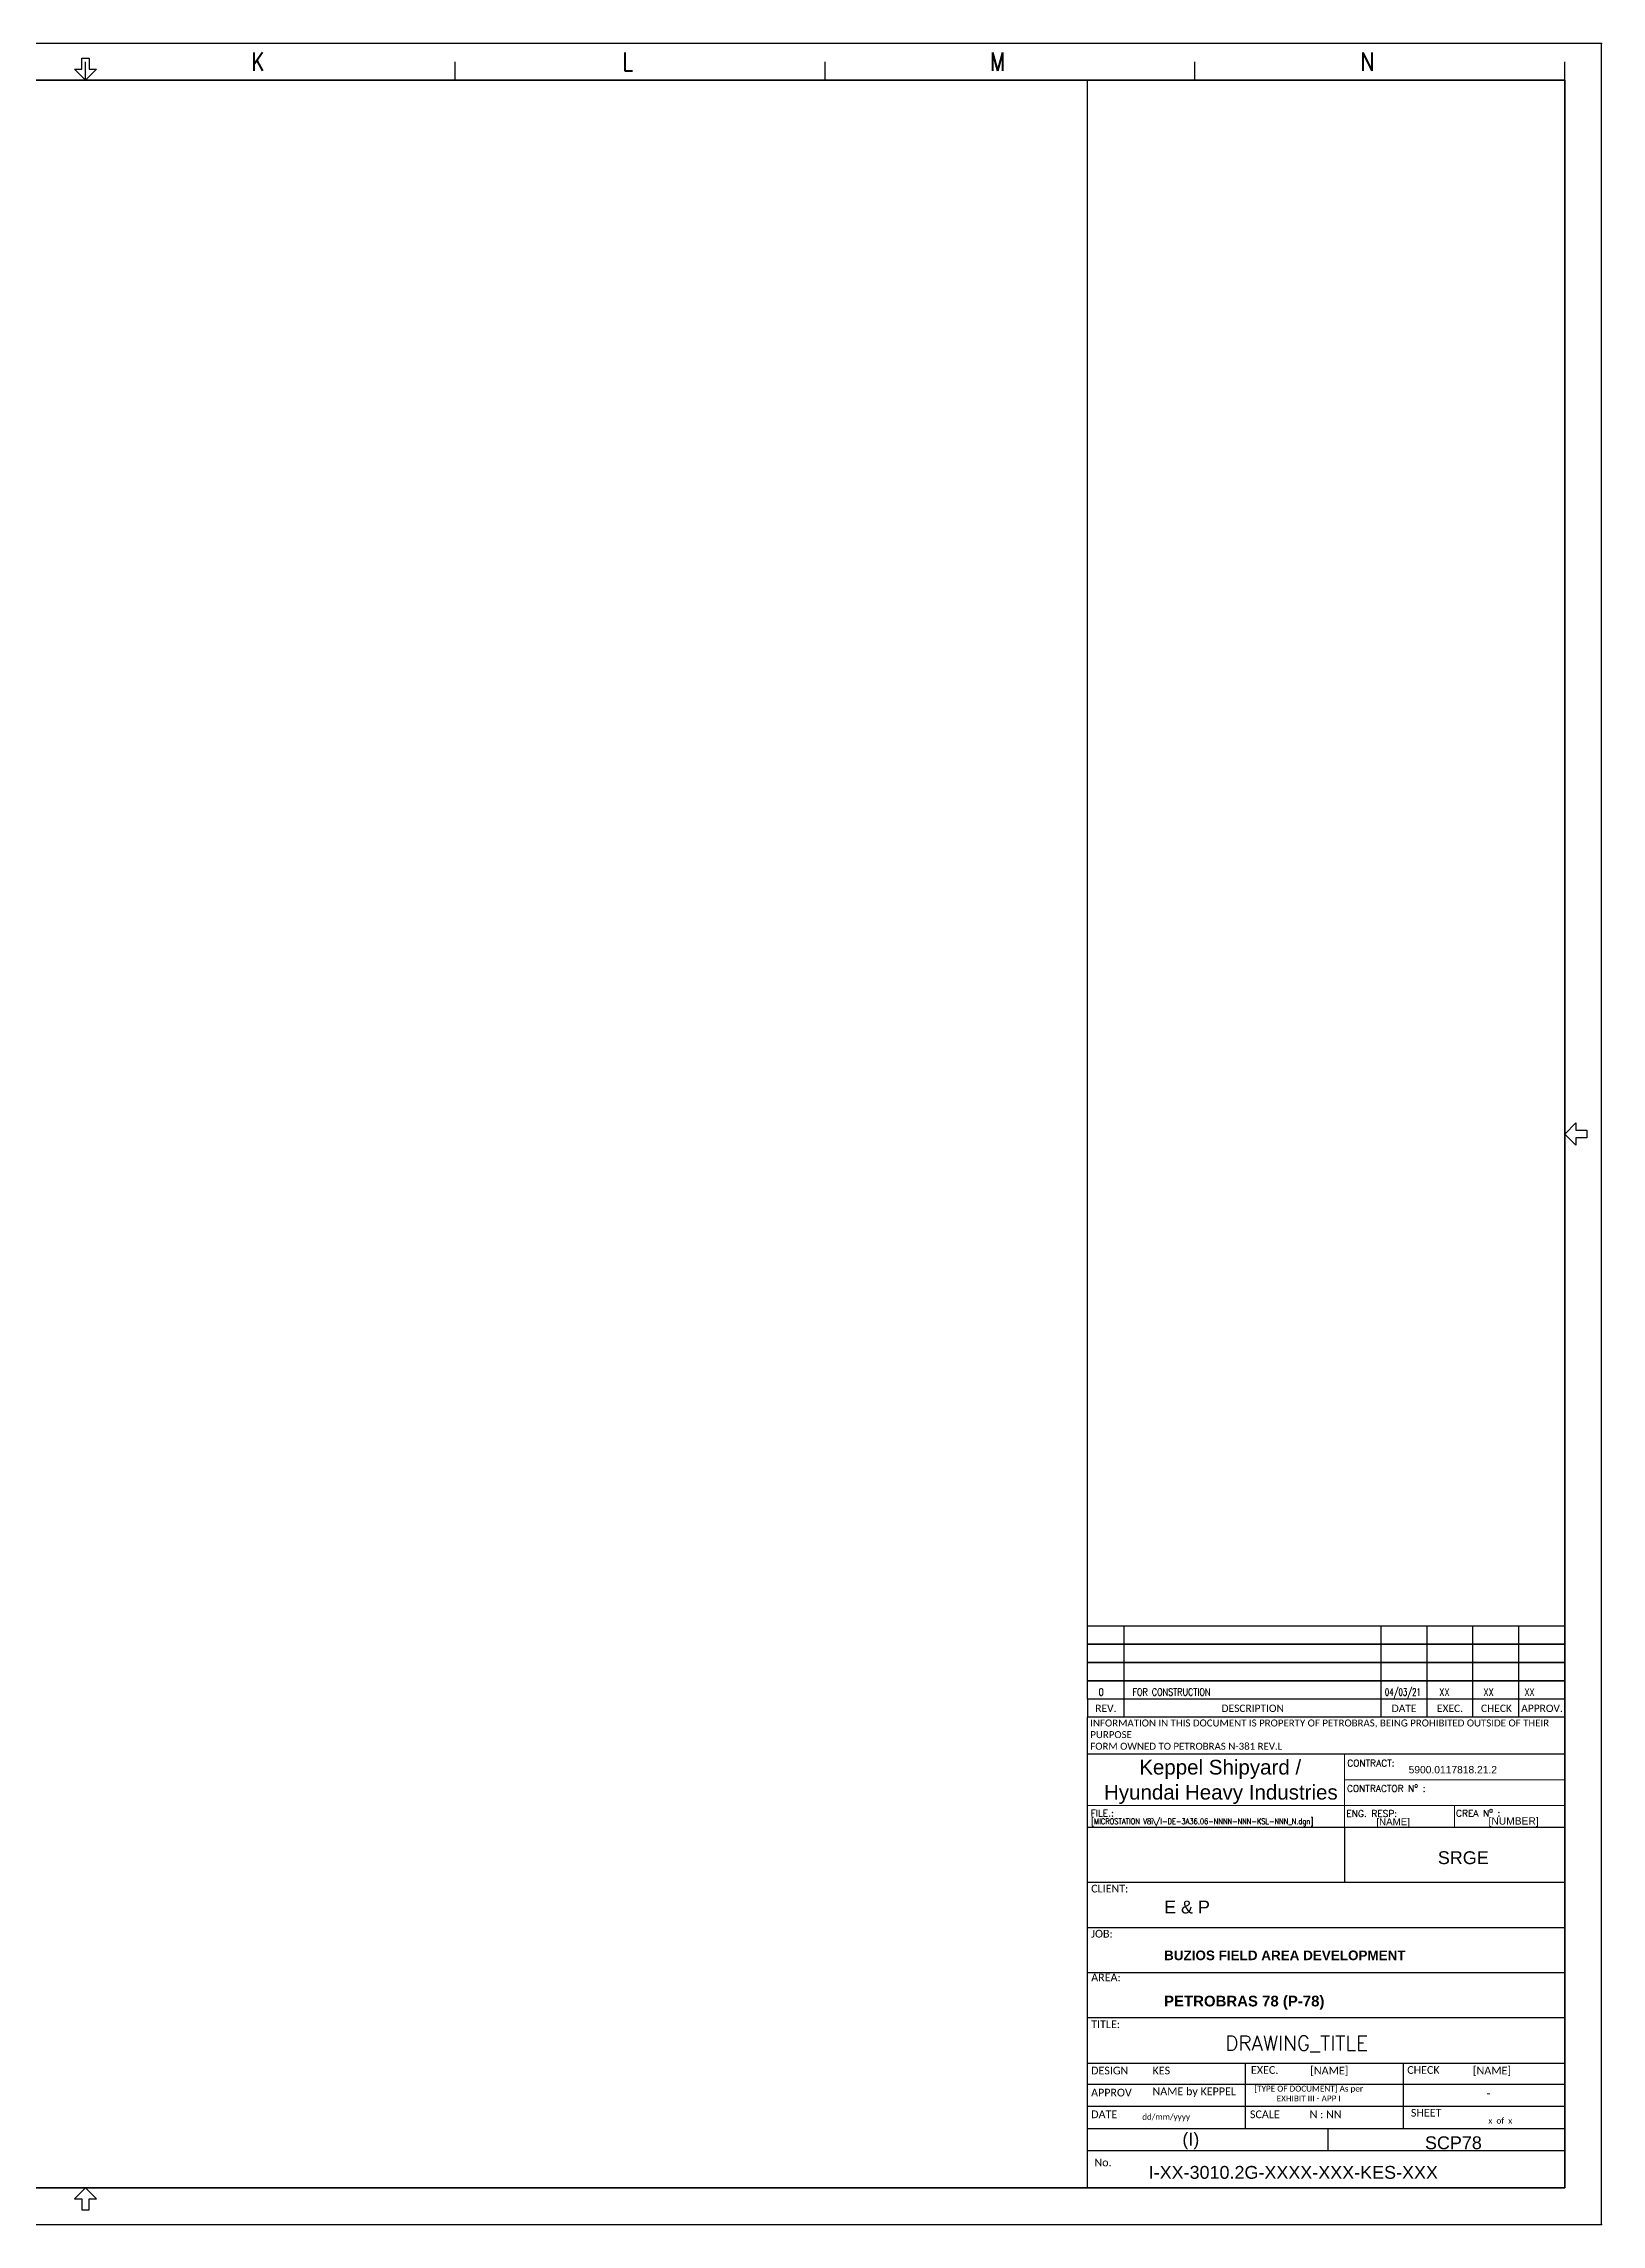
# Model space of a CAD drawing. Header units: inches. Extents: x 0 to 1504, y 0 to 594.
# Drawn here: x 417 to 841, y 0 to 594 of the extents above; entities that cross this region are included whole.
import ezdxf
from ezdxf.enums import TextEntityAlignment as Align

# ---------------------------------------------------------------- set-up
doc = ezdxf.new("R2010")
doc.units = ezdxf.units.IN
doc.header["$MEASUREMENT"] = 0
doc.layers.add('Borda', color=3, linetype='Continuous', plot=False)
doc.layers.add('Carimbo', color=7, linetype='Continuous')
for name, color, linetype, lineweight in [('ELE_CARIMBO', 7, 'Continuous', 0), ('Modificado', 7, 'Continuous', 0), ('TITLE BLOCK', 7, 'Continuous', 25)]:
    doc.layers.add(name, color=color, linetype=linetype, lineweight=lineweight)
doc.styles.add('ROMANS', font='romans', dxfattribs={"width": 0.8})
doc.styles.get("Standard").update_dxf_attribs({"font": 'calibri.ttf', "height": 2.5})
doc.styles.add('Style-Arial', font='arial.ttf')
doc.styles.add('Style-romans', font='romans.shx')

# ---------------------------------------------------------------- blocks, each defined once
blk = doc.blocks.new('REV_A1')
at = {"layer": 'Carimbo'}
for p, q in [((10, 0), (10, 5)), ((80, 0), (80, 5)), ((92.5, 0), (92.5, 5)), ((105, 0), (105, 5)), ((117.5, 0), (117.5, 5))]:
    blk.add_line(p, q, dxfattribs=at)
blk.add_lwpolyline([(0, 5), (130, 5), (130, 0), (0, 0)], close=True, dxfattribs=at)
at = {"layer": 'Carimbo', "style": 'ROMANS'}
for tag, width, p in [('REV', 0.8, (3.03, 0.35)), ('DESCRIPTION', 0.8, (12.23, 0.35)), ('DATE', 0.7, (80.99, 0.35)), ('EXEC', 0.8, (95.86, 0.35)), ('CHECK', 0.8, (107.9, 0.35)), ('APPROV', 0.8, (119.05, 0.35))]:
    blk.add_attdef(tag, text='', height=2, dxfattribs=dict(at, width=width)).set_placement(p, align=Align.BOTTOM_LEFT)

msp = doc.modelspace()

# ---------------------------------------------------------------- linework, layer by layer
for p, q in [((701, 148.06), (701, 584)), ((766.47, 26), (766.47, 20))]:
    msp.add_line(p, q)
at = {"lineweight": 25}
for p, q in [((701, 10), (701, 138.12)), ((831, 10), (831, 138.12)), ((831, 108.12), (701, 108.12)), ((771, 108.12), (771, 93.12)), ((831, 93.12), (701, 93.12)), ((831, 80.82), (701, 80.82)), ((831, 68.52), (701, 68.52)), ((831, 56.22), (701, 56.22)), ((831, 43.83), (701, 43.83)), ((744.05, 26), (744.05, 43.83)), ((787.05, 26), (787.05, 43.83)), ((831, 38.12), (701, 38.12)), ((831, 32.12), (701, 32.12)), ((831, 26), (701, 26)), ((831, 20), (701, 20)), ((831, 10), (701, 10))]:
    msp.add_line(p, q, dxfattribs=at)
at = {"lineweight": -3}
for p, q in [((831, 138.12), (701, 138.12)), ((733.5, 128.12), (701, 128.12)), ((766, 128.12), (733.5, 128.12)), ((798.5, 128.12), (766, 128.12)), ((831, 128.12), (798.5, 128.12))]:
    msp.add_line(p, q, dxfattribs=at)
msp.add_point((841, 594))
at = {"layer": 'Borda', "color": 3}
msp.add_lwpolyline([(0, 0), (841, 0), (841, 594), (0, 594)], close=True, dxfattribs=at)
at = {"layer": 'Carimbo'}
for p, q in [((428, 584), (428, 589)), ((528.75, 584), (528.75, 589)), ((629.5, 584), (629.5, 589)), ((730.25, 584), (730.25, 589)), ((831, 584), (831, 589)), ((831, 143.06), (701, 143.06)), ((701, 143.06), (701, 138.06)), ((711, 138.06), (711, 143.06)), ((781, 138.06), (781, 143.06)), ((793.5, 138.06), (793.5, 143.06)), ((806, 138.06), (806, 143.06)), ((818.5, 138.06), (818.5, 143.06))]:
    msp.add_line(p, q, dxfattribs=at)
for points in [[(425, 587), (427, 587), (427, 590), (429, 590), (429, 587), (431, 587), (428, 584)], [(834, 300), (834, 298), (837, 298), (837, 296), (834, 296), (834, 294), (831, 297)], [(425, 7), (427, 7), (427, 4), (429, 4), (429, 7), (431, 7), (428, 10)]]:
    msp.add_lwpolyline(points, close=True, dxfattribs=at)
msp.add_point((841, 0), dxfattribs=at)
at = {"layer": 'ELE_CARIMBO', "color": 7, "linetype": 'Continuous', "lineweight": 0, "ltscale": 10.832193}
msp.add_line((771, 128.12), (771, 108.12), dxfattribs=at)
msp.add_line((771, 128.12), (771, 108.12), dxfattribs=at)
at = {"layer": 'ELE_CARIMBO', "color": 7, "linetype": 'Continuous', "lineweight": 0, "ltscale": 6500.341735}
for p, q in [((771, 121.12), (831, 121.12)), ((771, 121.12), (831, 121.12)), ((701, 114.12), (831, 114.12)), ((701, 114.12), (831, 114.12)), ((801, 114.12), (801, 108.12)), ((801, 114.12), (801, 108.12))]:
    msp.add_line(p, q, dxfattribs=at)
at = {"layer": 'TITLE BLOCK', "lineweight": 35}
msp.add_lwpolyline([(831, 584), (831, 10), (25, 10), (25, 584)], close=True, dxfattribs=at)

# ---------------------------------------------------------------- block references
at = {"lineweight": 35}
for p in [(701, 158.06), (701, 153.06), (701, 148.06)]:
    msp.add_blockref('REV_A1', p, dxfattribs=at)
msp.add_blockref('REV_A1', (701, 143.06), dxfattribs=at).add_auto_attribs({'REV': '0', 'DESCRIPTION': 'FOR CONSTRUCTION', 'DATE': '04/03/21', 'EXEC': 'XX', 'CHECK': 'XX', 'APPROV': 'XX'})

# ---------------------------------------------------------------- texts
at = {"lineweight": -3}
for s, insert, char_height, width, attachment_point in [('{\\fCalibri|b0|i0|c0|p34;INFORMATION IN THIS DOCUMENT IS PROPERTY OF PETROBRAS, BEING PROHIBITED OUTSIDE OF THEIR PURPOSE\\PFORM OWNED TO PETROBRAS N-381 REV.L }', (701.75, 137.52), 1.9, 126.618, 1), ('CLIENT:', (702, 92.51), 2.1, 12.644, 1), ('JOB:', (702, 80.22), 2.1, 6.7324, 1), ('AREA:', (702, 68.32), 2.1, 10.9766, 1), ('TITLE:', (702, 55.56), 2.1, 10.5219, 1), ('DESIGN', (701.97, 42.96), 2.1, 19.0905, 1), ('KES', (718.7, 42.96), 2.1, 19.0905, 1), ('EXEC.', (745.53, 43.11), 2.1, 19.0905, 1), ('[NAME]', (761.67, 42.96), 2.1, 19.0905, 1), ('CHECK', (788.1, 43.11), 2.1, 19.0905, 1), ('[NAME]', (805.99, 42.96), 2.1, 19.0905, 1), ('APPROV', (701.97, 36.95), 2.1, 19.0905, 1), ('NAME by KEPPEL', (718.7, 37.29), 2.1, 23.3204, 1), ('[TYPE OF DOCUMENT] As per EXHIBIT III - APP I', (761.25, 37.77), 1.6, 36.2296, 2), ('-', (809.74, 36.72), 2.1, 19.0905, 1), ('DATE', (702, 31.03), 2.1, 19.0905, 1), ('dd/mm/yyyy', (722.41, 30.08), 1.6, 15.2724, 2), ('SCALE', (745.24, 31.03), 2.1, 19.0905, 1), ('N : NN', (761.51, 31.03), 2.1, 19.0905, 1), ('SHEET', (789.09, 31.45), 2.1, 19.0905, 1), ('x  of  x', (813.45, 29.03), 1.6, 15.2724, 2), ('No.', (702.89, 17.92), 2.1, 19.0905, 1)]:
    msp.add_mtext(s, dxfattribs=dict(at, insert=insert, char_height=char_height, width=width, attachment_point=attachment_point))
at = {"style": 'ROMANS'}
msp.add_attdef('DRAWING_TITLE', text='XXXXXXXXXXXXXXXX', height=4, dxfattribs=at).set_placement((757.96, 46.18), align=Align.BOTTOM_CENTER)
at = {"layer": 'Carimbo', "char_height": 5, "width": 22.5675, "attachment_point": 2, "style": 'ROMANS'}
for s, insert in [('K', (474.97, 591.56)), ('L', (575.72, 591.56)), ('M', (676.47, 591.56)), ('N', (777.22, 591.56))]:
    msp.add_mtext(s, dxfattribs=dict(at, insert=insert))
at = {"layer": 'Carimbo', "char_height": 2, "attachment_point": 5}
for s, insert, width in [('REV.', (706, 140.56), 10), ('DESCRIPTION', (746, 140.56), 70), ('DATE', (787.25, 140.56), 12.5), ('EXEC.', (799.75, 140.56), 33.5074), ('EXEC.', (799.75, 140.56), 12.5), ('CHECK', (812.4, 140.56), 12.5), ('APPROV.', (824.82, 140.56), 12.5)]:
    msp.add_mtext(s, dxfattribs=dict(at, insert=insert, width=width))
at = {"layer": 'ELE_CARIMBO', "color": 7, "linetype": 'Continuous', "lineweight": 0, "attachment_point": 7}
for s, insert, char_height, line_spacing_factor, style in [('Keppel Shipyard / ', (715.09, 121.33, -1.92), 4, 0.722892, 'Style-Arial'), ('CONTRACT:', (771.76, 124.74), 1.8, 0.8, 'Style-romans'), ('Hyundai Heavy Industries', (705.49, 114.51, -1.92), 4, 0.722892, 'Style-Arial'), ('\\A1;CONTRACTOR N{\\H0.7x;\\So^ ;} :', (771.68, 117.84), 1.8, 0.8, 'Style-romans'), ('FILE.:', (701.85, 111.1), 1.8, 0.8, 'Style-romans'), ('\\A1;CREA N{\\H0.7x;\\So^ ;} :', (801.39, 111.07), 1.8, 0.8, 'Style-romans'), ('ENG. RESP:', (771.52, 110.98), 1.8, 0.8, 'Style-romans'), ('SRGE', (796.44, 98.08), 3.5, 0.722892, 'Style-Arial'), ('E & P', (721.85, 84.64), 3.5, 0.722892, 'Style-Arial'), ('{\\fArial|b1|i0|c129|p34;\\H0.75x;\\C256;BUZIOS FIELD AREA DEVELOPMENT}', (721.85, 71.93), 3.5, 0.722892, 'Style-Arial'), ('{\\fArial|b1|i0|c129|p34;\\H0.83333x;\\C256;PETROBRAS 78 (P-78)}', (721.85, 58.49), 3.5, 0.722892, 'Style-Arial'), ('(I)', (726.84, 20.43), 3.5, 0.722892, 'Style-Arial'), ('SCP78', (792.93, 20.43), 3.5, 0.722892, 'Style-Arial'), ('I-XX-3010.2G-XXXX-XXX-KES-XXX', (717.67, 12.37), 3.5, 0.722892, 'Style-Arial')]:
    msp.add_mtext(s, dxfattribs=dict(at, insert=insert, char_height=char_height, line_spacing_factor=line_spacing_factor, style=style))
at = {"layer": 'Modificado', "color": 7, "linetype": 'Continuous', "lineweight": 0, "attachment_point": 7, "line_spacing_factor": 0.8, "style": 'Style-Arial'}
for s, insert, char_height in [('5900.0117818.21.2', (788.48, 122.83), 2), ('[NAME]', (779.69, 108.15), 1.901), ('[NUMBER]', (810.25, 108.29), 2)]:
    msp.add_mtext(s, dxfattribs=dict(at, insert=insert, char_height=char_height))
at = {"layer": 'Modificado', "color": 7, "linetype": 'Continuous', "lineweight": 0, "insert": (702, 108.45), "char_height": 1.6, "width": 124.5483, "attachment_point": 7, "line_spacing_factor": 2.001494}
msp.add_mtext('{\\Fromans|c0;\\W0.83333;[MICROSTATION V8i\\\\/I-DE-3A36.06-NNNN-NNN-KSL-NNN_N.dgn]}', dxfattribs=at)

doc.saveas('drawing.dxf')
